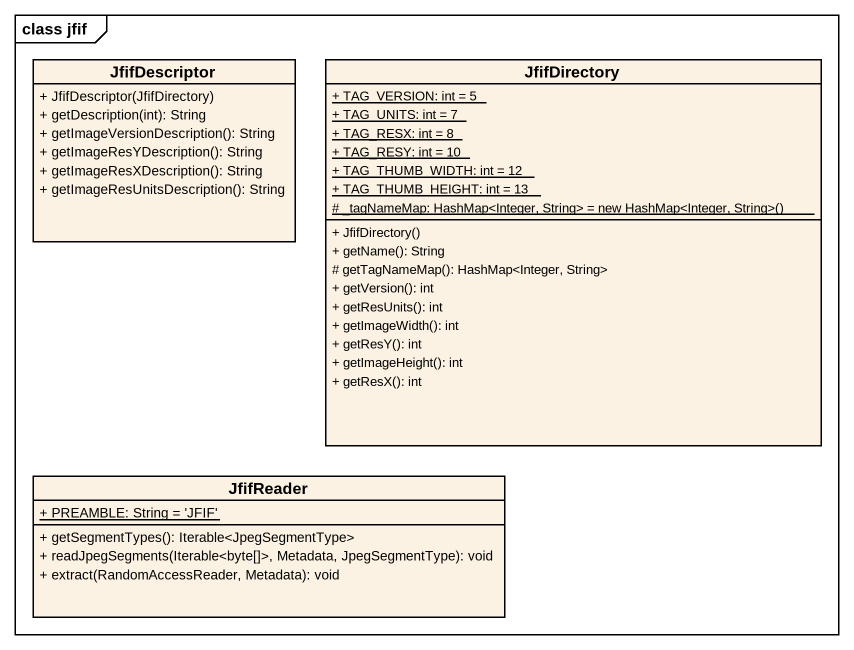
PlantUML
@startuml
mainframe class jfif
hide circle
hide empty members
skinparam classAttributeIconSize 0
class JfifDescriptor {
  + JfifDescriptor(JfifDirectory)
  + getDescription(int): String
  + getImageVersionDescription(): String
  + getImageResYDescription(): String
  + getImageResXDescription(): String
  + getImageResUnitsDescription(): String
}
class JfifDirectory {
  {static} + TAG_VERSION: int = 5
  {static} + TAG_UNITS: int = 7
  {static} + TAG_RESX: int = 8
  {static} + TAG_RESY: int = 10
  {static} + TAG_THUMB_WIDTH: int = 12
  {static} + TAG_THUMB_HEIGHT: int = 13
  {static} {field} # _tagNameMap: HashMap<Integer, String> = new HashMap<Integer, String>()
  + JfifDirectory()
  + getName(): String
  # getTagNameMap(): HashMap<Integer, String>
  + getVersion(): int
  + getResUnits(): int
  + getImageWidth(): int
  + getResY(): int
  + getImageHeight(): int
  + getResX(): int
}
class JfifReader {
  {static} + PREAMBLE: String = 'JFIF'
  + getSegmentTypes(): Iterable<JpegSegmentType>
  + readJpegSegments(Iterable<byte[]>, Metadata, JpegSegmentType): void
  + extract(RandomAccessReader, Metadata): void
}
@enduml
